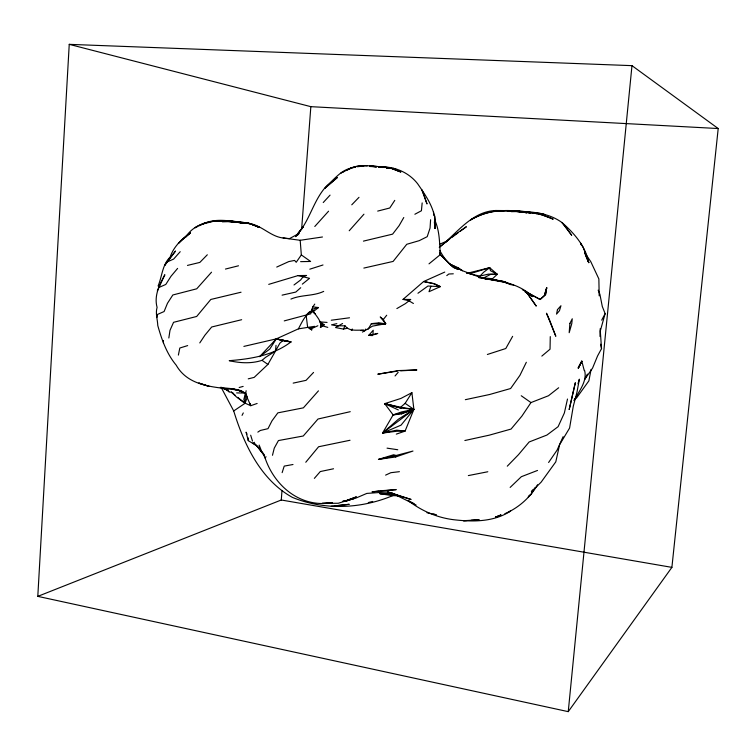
<?xml version="1.0" encoding="UTF-8"?>
<svg xmlns="http://www.w3.org/2000/svg" width="756" height="756" viewBox="0 0 756 756"><rect width="100%" height="100%" fill="white"/><g stroke="black" fill="none" stroke-linecap="round" stroke-linejoin="round"><path stroke-width="1.13" d="M550.273 336.6L550.037 349.196L541.835 356.104M599.99 336.448L600.207 328.68M264.146 454.639L256.823 445.879L248.27 440.644L248.346 437.96M584.586 370.412C587.251 380.419 580.192 389.51 575.675 397.807L574.286 400.349M37.8 596.361L69.24 44.349L631.978 65.649L718.2 128.539L671.895 567.369L568.247 711.651L37.8 596.361L281.279 500L671.895 567.369M311.661 330.306L311.727 329.295L309.261 328.387M430.599 219.741L430.06 228.076L427.206 236.675L419.221 240.663L406.756 244.292L393.111 261.425L363.844 268.078M372.906 334.53L377.754 333.434L372.68 335.05L368.758 335.362L372.906 334.53L373.209 330.249L368.758 335.362L372.406 335.617M281.279 500L281.988 490.578M301.635 229.144L310.839 106.662L69.24 44.349M238.707 390.228L232.196 388.905L236.59 389.529L245.577 393.035L245.02 403.317L233.717 410.962C243.933 444.263 260.697 479.928 292.43 497.401C324.371 510.583 361.642 508.873 393.356 495.36M422.169 202.929L421.413 210.763L414.864 214.25M276.025 345.36L275.458 351.143L267.907 364.42L254.177 377.386L248.242 378.85M568.247 711.651L631.978 65.649M327.065 322.415L320.251 321.924L322.878 324.768L322.651 325.902L320.421 327.499C322.188 321.187 316.225 316.509 313.551 311.387L318.503 307.55L312.842 306.86L311.255 311.179M157.333 290.871L164.865 274.73C159.469 284.691 153.874 295.728 157.087 307.38C155.292 313.381 157.56 319.467 157.777 325.534C161.737 339.614 166.632 353.676 176.167 365.129C188.972 387.62 216.367 386.93 238.66 390.209M168.834 337.998L169.996 330.334L173.568 322.311L196.673 316.471L210.801 299.461L241.041 292.222M257.135 403.458L250.756 405.707L245.577 394.046L246.135 390.701M591.088 369.391L588.877 380.854L576.318 398.289M178.378 355.093L179.815 348.015L187.668 345.596M567.491 399.036L564.354 413.012L558.108 426.677L546.928 435.05L529.153 441.976L518.465 454.696L507.276 466.187M156.889 317.463L157.588 314.392L164.099 311.529L167.473 303.279L172.831 294.982L196.74 288.801L211.529 272.198M272.481 455.273L274.267 448.138L278.444 440.559L303.26 435.995L318.011 419.013L350.245 411.68M395.7 456.955L395.964 455.896L378.454 459.393L393.649 454.762L396.078 455.49L412.974 451.048L395.7 456.955L378.454 459.393L396.078 455.49M245.577 393.035L243.829 399.423L245.02 403.317L247.325 397.221L245.577 393.035L236.637 392.912M598.176 290.143L599.914 294.368L602.296 306.473L605.14 313.645L600.292 330.939L601.53 348.639L597.561 355.963L592.553 368.144L584.804 379.266L587.365 374.097M544.83 294.075L546.701 287.705L545.558 294.859L540.143 299.499L525.779 291.873M578.019 383.689L579.38 379.172L576.913 392.496L573.294 406.18L569.589 428.057L559.62 444.67L555.792 461.85L541.126 482.167L531.373 491.797L532.659 489.935M544.802 293.971L546.701 287.705L545.548 294.273L540.143 299.499L522.339 289.642M282.139 472.642L284.218 466.102L292.997 464.505M581.818 361.217L578.293 367.983L581.818 361.217L578.293 367.983L581.818 361.217L584.246 370.582M444.764 272.084L423.634 281.525L433.405 283.661L440.37 286.618L430.939 286.193L429.011 291.712L440.37 286.618L434.435 283.68L423.634 281.525L403.024 299.404L408.779 300.699L413.4 303.487M398.365 409.941L384.681 403.657L400.642 407.248L405.131 403.354L413.882 409.383L401.587 413.882L393.139 414.893L384.681 403.657L400.945 398.421L411.897 392.676L413.882 409.383L405.074 431.118L396.305 434.124M563.116 436.656L557.096 450.113L548.61 462.492M158.099 285.976C162.134 276.441 162.181 264.798 170.157 257.059C173.568 246.683 181.856 239.019 190.408 232.725L185.589 237.1C197.618 218.711 222.151 219.051 241.4 222.623L226.639 220.913L220.771 221.054L223.114 221.149M526.337 362.266L519.958 375.307L510.612 388.527L489.633 394.5L465.337 399.688M242.052 415.375L243.29 412.918M342.581 323.502L335.522 327.537L343.422 329.087L345.048 325.855C349.659 332.016 357.522 329.54 363.92 330.381L360.782 330.504L363.92 330.381M601.682 320.157L605.14 313.645M537.544 484.747C530.372 497.391 518.361 508.041 504.885 513.683M512.634 336.335L505.792 348.516L487.374 354.479M243.876 346.399L276.318 338.868L298.384 328.86C302.438 321.423 305.821 312.795 314.524 310.064M403.78 217.52L399.092 225.694L392.6 234.143L363.428 241.126M368.134 329.247L371.404 323.634L378.463 322.906L385.673 323.738L383.311 319.514L380.23 316.944L385.673 323.738L372.51 326.129L362.445 332.092M384.681 403.657L401.36 408.07L384.681 403.657L400.056 407.881L413.882 409.383L382.545 433.056L401.058 425.137L413.882 409.383L401.549 411.935L393.139 414.893L382.545 433.056L396.579 431.27L405.074 431.118L396.768 430.173L382.545 433.056L398.393 419.211L413.882 409.383L400.642 407.248M364.543 330.958L365.658 329.077M166.774 262.105L164.751 265.413L175.524 251.03L166.774 262.105L173.644 259.072L180.211 251.691M535.05 487.724L530.844 494.594L528.236 497.042L529.512 495.123M405.131 403.354L411.897 392.676M394.764 200.368L389.775 207.994L377.688 211.094M343.148 501.19L347.155 500.765L353.817 498.506L338.234 503.26L322.122 503.364L332.489 502.598C301.2 508.325 274.834 486.666 265.12 458.098L266.027 456.728M401.587 413.882L402.164 413.022L413.882 409.383M199.773 342.912L204.904 335.21L211.689 326.989L241.655 319.712M558.665 387.762L548.487 395.747L530.967 402.579L521.914 416.093L511.056 429.068L489.321 435.154L464.864 440.512M573.965 400.34L575.675 397.807M312.842 306.86L314.761 304.082M297.59 235.135L299.149 233.387L289.482 238.622L283.131 238.008L300.189 240.285L301.332 254.923L296.201 262.294L294.594 260.423L288.773 261.595L276.734 267.066M296.059 235.834C310.121 221.121 313.135 199.641 327.424 185.144C334.813 178.86 340.956 170.308 351.058 168.106C359.157 164.855 368.238 165.384 376.696 166.679L369.523 166.226L375.59 166.15L383.112 167.511M305.774 462.256L318.597 446.758L350.019 440.266M386.713 315.233L383.311 319.514M317.86 325.751L310.971 328.926L308.41 327.754M177.613 268.408L170.998 276.271L165.781 284.454L158.741 287.554M395.048 375.968L398.176 372.302M320.421 327.499L322.5 325.061L320.251 321.924L320.809 324.787L322.5 325.061M318.446 390.852L303.392 407.843L277.849 412.861L271.971 420.865L268.002 428.671L260.338 430.466L257.834 432.12M314.364 478.368L320.289 471.555L333.538 468.777M363.948 214.184L349.206 230.76M328.567 211.198L314.789 226.488M323.237 202.532L330.06 195.124M466.811 273.389L489.68 267.69L497.278 274.305L492.572 278.699L478.472 277.537M313.56 372.434L306.038 380.353L293.167 383.122M489.68 267.69L469.429 273.889L479.984 276.082L483.594 272.283L489.68 267.69L490.455 270.667L497.278 274.305L490.597 274.39L484.123 277.679L479.474 277.669M351.767 204.81L358.987 197.335M207.314 254.781L199.83 262.426L187.469 265.413M309.856 311.538L306.879 314.534L308.996 312.408M510.149 487.422L521.338 476.705L537.516 470.449M283.141 340.295L279.833 343.252L275.458 351.143L265.564 357.352L262.039 360.338C251.37 363.816 240.134 363.163 229.229 360.678C250.907 358.958 273.162 355.481 290.947 341.929L276.318 338.868L259.573 356.671L269.741 349.102L276.318 338.868L290.947 341.929L282.621 340.767L276.318 338.868L290.947 341.929M444.934 242.581C459.79 229.333 474.05 211.359 495.671 210.508C514.94 210.593 535.371 210.631 553.184 219.183L539.699 213.995L532.857 213.145M300.718 287.715L295.785 292.071L282.082 295.152M445.331 242.468L449.744 238.99M439.245 247.382L453.071 235.919L466.376 226.724L459.913 231.497M440.105 246.673L446.976 241.032L439.623 244.254M429.002 263.853L440.294 254.64C439.51 243.016 439.737 230.845 434.747 220.043L434.936 228.501L434.369 221.886M302.324 284.143L309.535 278.321L298.091 275.581L268.73 284.369M446.777 275.609L448.828 274.003L453.298 273.804M293.999 284.974L300.652 279.956L303.052 276.79L306.586 275.467L298.091 275.581M451.597 237.63L458.06 232.857M417.955 293.252L427.972 286.023L430.939 286.193M198.27 225.921L195.067 227.773L197.051 226.819M396.862 308.571L405.405 303.628L410.744 299.461L403.024 299.404M202.967 223.993C217.359 216.84 234.388 222.141 249.622 223.53C262.332 225.666 270.913 236.978 283.784 238.055M203.043 223.965L214.978 220.913L220.809 221.111M347.996 169.514C353.695 166.178 360.706 165.299 367.199 165.904M199.026 225.855L204.97 222.982L199.225 225.505M344.056 171.48L341.05 172.926L351.058 168.106L355.254 167.199M346.05 170.516L351.058 168.106L348.062 169.514M385.607 475.118L390.852 472.698L399.414 471.678M497.76 516.395L500.803 515.053M372.689 501.445L368.323 502.56M500.718 515.034L495.549 517.255L496.749 516.849M309.554 328.312L314.6 326.337L298.384 328.86M254.526 442.307L252.835 443.016L256.823 445.879L264.676 456.104M500.916 515.053L495.549 517.255L500.737 515.271M508.419 511.963L510.555 511.075C494.273 521.735 474.258 521.98 455.509 519.92C437.96 518.134 421.725 511.113 407.805 500.311L414.023 503.6M345.464 500.945L356.246 496.928L345.464 500.945L355.518 498.251L366.849 493.403L386.533 492.005L411.084 499.461L387.922 491.891M309.799 269.183L323.001 264.978M284.247 320.894L310.773 313.816M323.7 291.391C313.201 296.352 301.568 294.547 290.918 299.083M239.179 387.507L243.148 386.401M311.992 309.28L318.503 307.55M225.458 269.06L238.49 265.791M479.984 276.082L488.452 274.126L497.278 274.305M336.826 323.644L331.515 324.853L336.155 325.723L345.048 325.855M357.352 166.745L363.872 165.97M393.139 414.893L402.164 413.022M343.422 329.087L347.562 328.227M468.342 475.59L487.818 471.753M397.202 371.149L377.792 374.201L398.506 370.572L416.896 369.939L400.661 370.846M310.867 311.387L312.889 311.075M300.189 240.285L322.462 236.987M331.251 320.223L349.518 317.785M378.86 490.946L372.009 491.863L396.229 489.633L379.994 490.795M334.662 505.887L349.215 504.299L331.298 506.255M342.874 501.219L347.155 500.765M495.671 210.508C517.756 212.001 543.054 208.836 562.001 222.557C574.163 233.179 585.598 246.201 588.754 262.653L584.596 252.939M466.783 520.534L463.4 520.742L479.172 519.769L471.281 520.251M385.673 323.738L371.404 323.634L385.673 323.738L378.132 323.332M519.344 211.396L526.734 212.833L519.344 211.396L511.207 211.548L520.317 211.567L540.521 213.457L544.906 214.581L541.39 214.146M300.614 261.652L310.603 261.453L301.332 254.923M383.216 493.668L379.89 493.659L389.34 493.649M466.594 272.869L468.805 272.907M516.953 211.491L532.177 212.852M398.799 495.785L392.062 495.634L379.89 493.659L387.148 493.46L398.242 495.813M378.841 166.83L385.182 167.029L390.833 168.172L400.746 171.99L390.833 168.172L386.486 167.709M225.477 221.272L248.261 222.888L259.327 227.386C245.766 220.383 229.37 221.328 214.496 220.695L224.608 221.149M227.792 221.328L241.618 222.585M369.93 166.49L375.543 166.707M504.035 210.867C492.269 210.168 480.721 214.194 470.601 219.939C486.571 210.3 505.783 208.883 523.832 212.001M514.505 211.321L507.522 211.018L514.449 211.321M520.317 211.567L516.83 211.415L523.738 212.001L508.788 210.943M226.857 221.253L241.306 222.661M310.839 106.662L718.2 128.539M369.665 166.311L376.63 166.726L369.552 166.103M310.13 329.191L311.727 329.295M309.941 328.331L311.359 328.454M384.795 167.492L378.954 166.915L382.328 167.482M387.138 167.728L391.816 168.182M322.878 324.768L324.418 324.919L320.251 321.924M378.869 166.915L384.313 167.482M245.048 222.992L248.478 223.398M383.377 167.473L378.907 166.934C393.744 166.065 408.353 171.933 417.567 183.67C426.715 196.929 437.138 211.368 434.936 228.501L434.851 216.036M386.741 167.879L388.981 168.144M392.336 168.55L395.69 168.947L392.978 168.304M526.167 212.285L530.854 212.861M534.369 213.286L536.713 213.579M526.015 212.285L530.58 212.852M243.678 222.925L250.406 223.776L258.335 226.98M529.786 294.84L532.621 296.635C519.041 283.424 500.037 280.684 481.988 278.095L494.774 279.72L502.976 281.563L481.988 278.095L462.436 270.705L456.728 267.633M386.307 167.936L388.433 168.219M525.978 212.351L529.37 212.814M481.988 278.095L502.844 281.204L507.569 282.848L481.988 278.095L489.699 279.314M387.053 448.147L397.76 449.744M233.056 393.054L231.421 392.137L229.219 392.08L227.972 390.105L220.317 387.545L230.693 388.556L241.589 390.757L239.794 390.446L243.3 392.6M233.944 389.406L238.82 390.276M534.312 213.173L536.439 213.57M433.368 514.127L436.231 514.732L426.97 512.738M322.651 325.902L327.773 327.386M240.767 391.183L236.874 389.945M397.722 170.62L399.735 171.347M239.794 390.446L242.988 391.608M387.762 491.92L399.036 496.068L392.26 493.177M511.217 284.814L504.006 281.969L513.702 285.305M249.622 223.53L259.327 227.386M236.59 389.529L241.939 391.769M245.653 403.42L250.756 405.707L250.293 403.515M223.455 388.518L228.435 390.776M416.112 505.055L392.326 493.29M227.518 390.228L226.025 389.208M455.736 267.133L449.82 264.109L440.294 254.64L439.595 252.438M525.051 291.844L527.886 293.64M262.039 360.338L267.907 364.42M521.243 395.747L530.967 402.579M315.271 313.995L311.302 310.943L310.99 313.041L310.725 311.557M235.05 395.114L231.421 392.137L236.505 397.004L245.02 403.317L237.771 397.354M243.829 392.506L245.577 394.046M225.373 388.735L227.688 390.871M440.294 254.64L453.373 267.444L458.098 269.325C449.565 266.537 444.046 258.061 439.822 250.595M254.659 443.479L256.823 445.879M584.738 252.75L590.776 261.652L598.865 278.926L599.187 295.823M221.007 387.1L233.717 410.962M227.972 390.105L228.747 391.627M246.995 434.133L246.078 432.177L248.27 440.644M262.606 452.598L265.12 458.098M581.364 245.095L580.495 243.026L583.216 247.401L588.754 262.653L586.146 256.454M250.671 435.21L252.495 441.079M600.585 344.207L601.53 348.639M306.142 315.28L307.654 327.471M433.509 211.964L433.793 215.271M163.428 340.465L163.428 343.082M569.901 323.417L569.183 332.706L571.772 323.653L572.254 318.777L569.901 323.417M575.288 382.895L569.202 409.478L575.288 382.895M557.446 309.658L556.529 314.109L559.459 310.707L560.952 305.745L557.446 309.658M300.321 230.315L295.501 236.666L303.345 226.743L300.321 230.315M181.525 240.068L178.378 243.404L190.408 232.725L181.525 240.068M328.558 184.927L325.004 188.187L337.459 177.424L328.558 184.927M352.334 329.238L351.2 329.852L351.861 330.476L351.238 329.786L352.334 329.238M228.454 221.527L222.169 221.64L232.47 221.508L244.301 223.426L232.47 221.508L228.454 221.527M209.214 386.429L198.941 383.084L209.214 386.429M458.316 267.841L449.82 264.109L462.436 270.705L458.316 267.841M564.25 225.042L562.001 222.557L571.716 235.314L564.25 225.042M261.869 451.956L259.336 448.695L259.157 445.086L261.869 451.956M528.491 294.982L526.157 291.788L536.25 306.104L528.491 294.982M549.347 319.457L546.475 313.211L555.821 336.269L549.347 319.457M423.275 192.95L421.857 189.898L427.008 203.959L423.275 192.95"/></g></svg>
